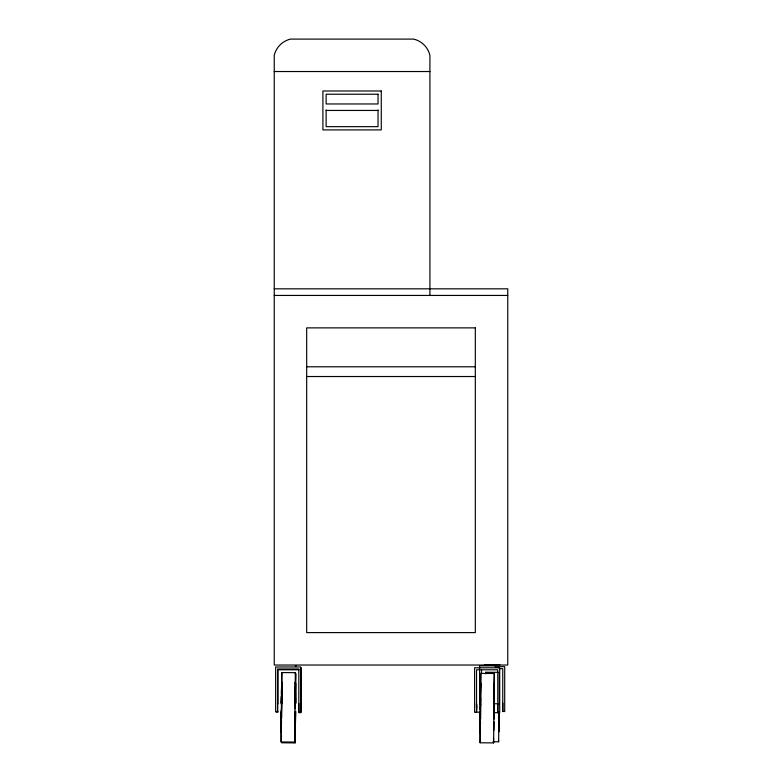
<?xml version="1.0" encoding="UTF-8"?>
<svg xmlns="http://www.w3.org/2000/svg" width="782" height="782" viewBox="0 0 782 782"><rect width="100%" height="100%" fill="white"/><g stroke="black" fill="none" stroke-linecap="round" stroke-linejoin="round"><path stroke-width="1.17" d="M281.344 712.001L281.373 717.788L281.52 707.485M294.677 718.609L294.746 732.265L295.068 721.033M295.254 712.871L295.283 718.55L295.449 711.434M295.518 703.526L295.488 697.847L295.361 702.519M480.128 719.372L480.197 733.125L480.519 721.815M480.314 712.822L480.344 718.609L480.48 708.306M494.019 706.195L494.009 703.761L497.87 703.8L497.782 712.666L493.921 712.627L493.901 711.913M498.818 711.747L498.848 717.426L498.984 712.764M281.197 712.373L281.227 732.304L281.549 720.994M281.53 706.381L281.491 703.458M294.579 718.756L294.648 742.079L281.139 741.952L281.119 710.955M295.674 703.106L295.733 673.498L295.205 694.993M295.831 692.539L295.762 703.36M480.168 713.194L480.109 742.773L493.618 742.9L494.204 683.312L493.823 699.225M480.392 709.988L480.49 703.829L480.412 707.827M480.568 705.921L480.549 697.534L480.334 709.303M494.009 707.29L494.068 697.847L493.931 702.519M498.525 719.528L498.584 711.913M498.672 712.167L498.701 731.962L499.102 714.875M281.569 707.847L281.579 696.713L281.422 703.126M295.215 708.775L295.244 682.491L295.176 682.979M480.06 715.168L480.089 711.767M480.197 709.929L480.793 673.37L494.302 673.498L494.175 719.069M494.058 708.775L494.077 706.078M499.307 704.514L499.297 672.373M281.188 703.067L281.266 696.381M281.276 703.692L281.823 672.549L295.332 672.676L294.648 742.079M281.588 703.888L281.891 682.148M281.686 703.438L281.891 689.362M281.696 718.12L281.823 672.549M295.205 703.595L295.635 683.312L295.723 691.591M295.586 711.728L295.215 732.597M295.694 711.268L295.049 742.9L281.53 742.773L281.628 742.098M476.551 707.798C475.906 695.667 478.564 714.914 474.615 712.275L474.615 667.789L499.708 667.789L499.708 712.666L497.782 712.666L497.763 711.943M480.656 718.941L480.793 673.37M493.999 708.443L493.862 718.55L493.823 716.869M499.141 711.679L498.613 741.786L492.973 741.727M281.5 708.58L281.422 711.288M480.295 700.222L480.695 683.018L480.109 742.773M480.471 709.401L480.402 712.314L476.531 712.07M493.833 691.484L494.302 673.498M493.989 709.587L493.931 712.539M281.403 693.507L281.725 682.197L281.139 741.952M281.843 702.285L281.911 698.649M494.038 721.854L493.862 730.447M278.011 711.2L277.981 712.197L276.036 712.275M295.391 711.512L295.361 712.539L295.332 711.913M299.252 711.542L299.203 712.666L301.138 712.666L301.138 667.789M277.63 703.419L277.571 711.454L275.645 711.454L275.645 666.968L300.747 666.968L300.747 711.845L298.812 711.845L298.802 711.131M298.871 703.448L298.812 711.845L298.812 668.972L277.571 668.972L277.561 711.249M502.826 703.145L502.777 711.464L504.703 711.552L504.703 666.665L495.133 666.665M295.244 673.351L295.332 672.676M476.541 712.275L476.541 669.793L497.782 669.793L497.782 712.666M485.681 672.921L485.778 672.246L498.163 672.364M274.247 71.533L429.914 71.533M326.133 110.448L378.029 110.448M274.247 288.822L507.753 288.822L507.753 665.032L274.247 665.032L274.247 55.317A21.896 21.896 0 0 1 290.464 39.1L413.698 39.1A21.896 21.896 0 0 1 429.914 55.317L429.914 295.44M274.247 295.44L507.753 295.44M306.681 366.787L475.319 366.787M306.681 376.523L475.319 376.523M484.429 664.739L499.874 664.739M295.273 665.853L296.31 665.853M479.434 665.853L494.889 665.853M499.229 668.669L502.767 668.669L502.758 711.337M299.203 669.793L277.972 669.793L277.972 703.78M498.535 740.095L498.613 741.786M493.618 742.9L493.52 738.257M485.778 672.246L485.847 673.937M299.203 712.666L299.193 711.943M294.98 741.209L295.049 742.9M481.526 669.891L481.526 673.527M479.601 666.665L479.601 668.669M479.601 669.891L479.601 703.947M378.029 109.851L378.029 126.664L326.133 126.664L326.133 109.851M381.274 90.995L322.898 90.995L322.898 129.91L381.274 129.91L381.274 90.995M378.029 94.231L326.133 94.231L326.133 103.967L378.029 103.967L378.029 94.231M475.319 327.873L306.681 327.873L306.681 632.599L475.319 632.599L475.319 327.873"/></g></svg>
